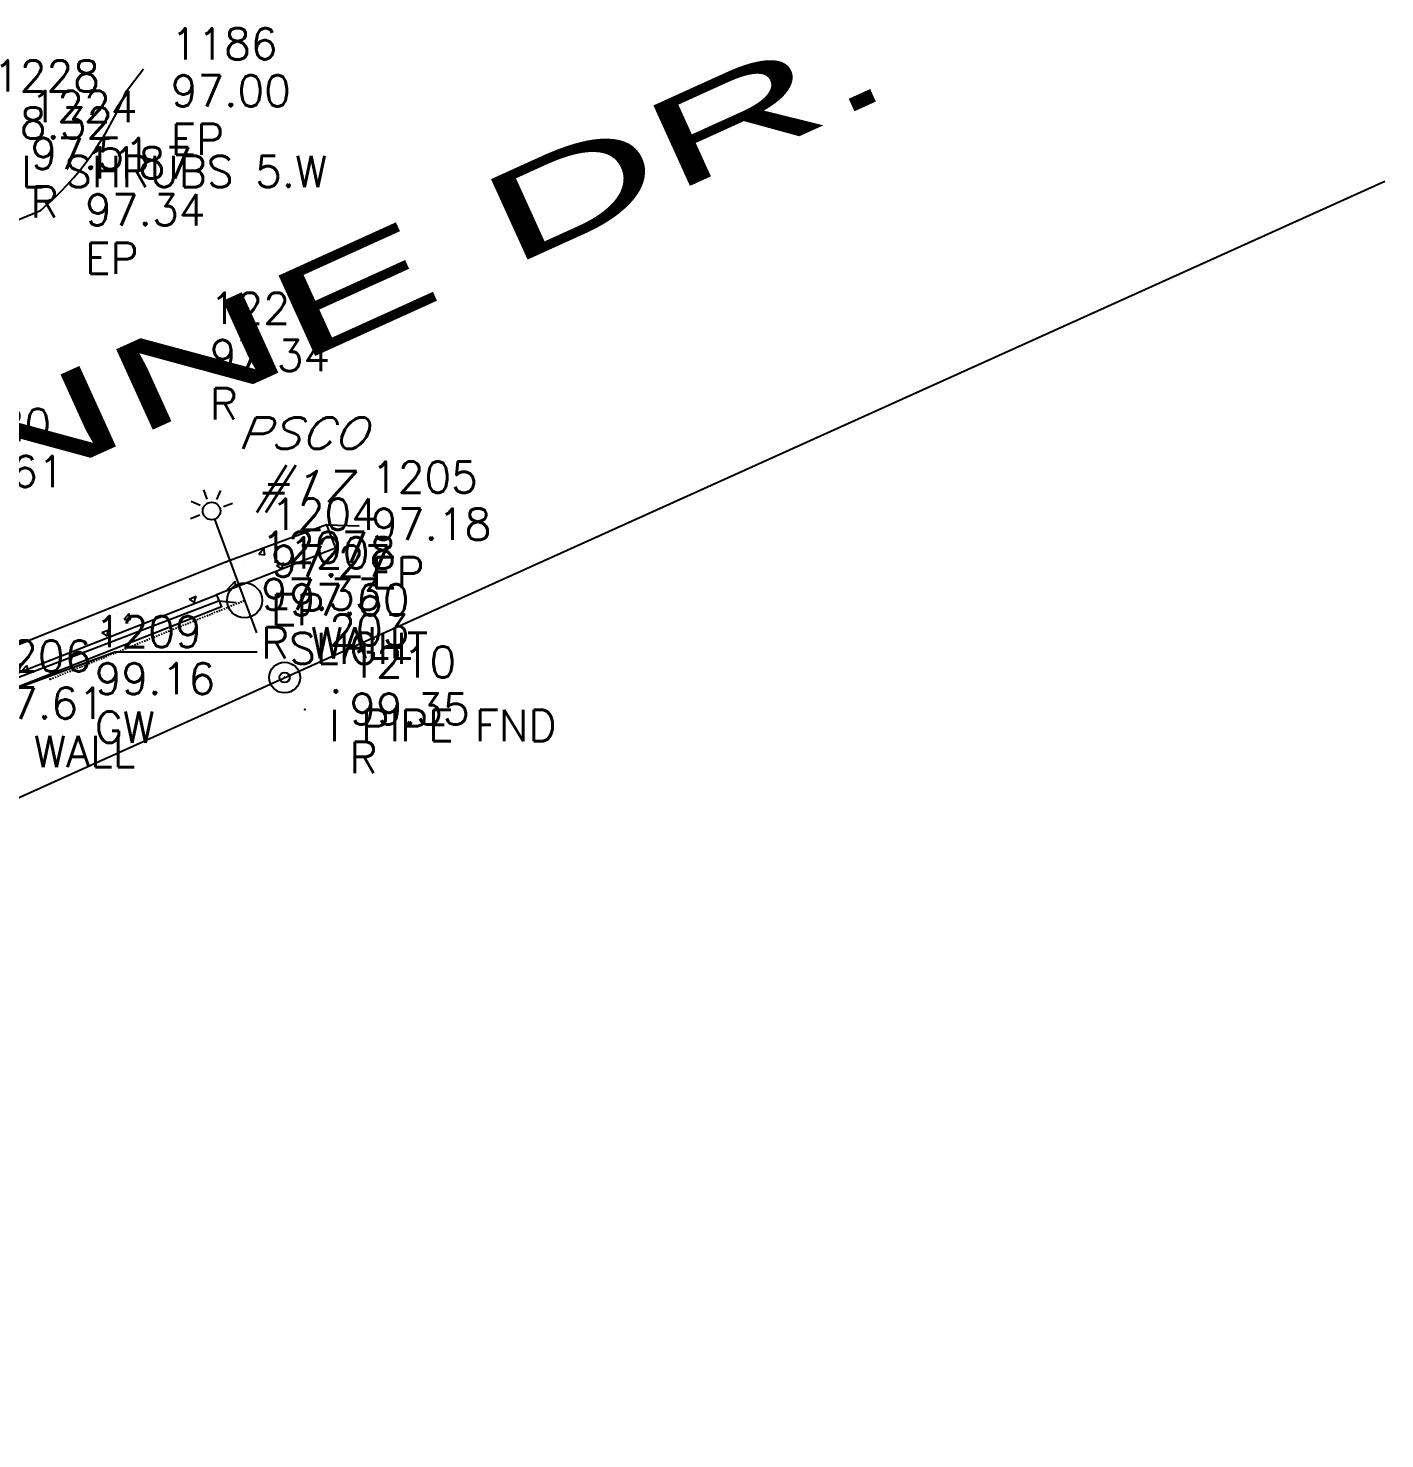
# Model space of a CAD drawing. Header units: feet. Extents: x 1023941 to 1026768, y 90264 to 94497.
# Drawn here: x 1026550.7 to 1026655, y 91127.2 to 91235.8 of the extents above; entities that cross this region are included whole.
import ezdxf
from ezdxf.enums import TextEntityAlignment as Align

# ---------------------------------------------------------------- set-up
doc = ezdxf.new("R2010")
doc.units = ezdxf.units.FT
doc.header["$MEASUREMENT"] = 0
doc.linetypes.add('HIDDEN4', pattern=[0.09375, 0.0625, -0.03125])
for name, color, linetype in [('DESC', 6, 'Continuous'), ('E3BDL', 6, 'Continuous'), ('E6CPH', 9, 'Continuous'), ('E6CPL', 9, 'Continuous'), ('E6RWL', 10, 'Continuous'), ('E6TOS', 9, 'Continuous'), ('E6TOS-R', 9, 'Continuous'), ('E7B-S', 3, 'Continuous'), ('E7EPL', 10, 'Continuous'), ('E7SNT', 3, 'Continuous'), ('E7UTS', 10, 'Continuous'), ('E7UTS-G', 10, 'HIDDEN4'), ('E7UTT', 10, 'Continuous'), ('ELEV', 9, 'Continuous'), ('F2-E6COL', 9, 'Continuous'), ('PNTS', 6, 'Continuous'), ('W6TOS', 10, 'Continuous')]:
    doc.layers.add(name, color=color, linetype=linetype)
doc.styles.add('200BT', font='swiss.ttf', dxfattribs={"width": 2, "height": 6.8})
doc.styles.add('60S', font='simplex.shx', dxfattribs={"width": 1.15, "oblique": 22, "height": 2.4})
doc.styles.add('S6', font='SIMPLEX', dxfattribs={"height": 0.083333})

# ---------------------------------------------------------------- blocks, each defined once
blk = doc.blocks.new('*U325')
at = {"layer": 'F2-E6COL', "elevation": 99, "flags": 128}
for points in [[(1026568.31, 91187.74), (1026557.35, 91187.75), (1026544.2, 91182.88), (1026517.3, 91172.91), (1026516.79, 91172.52), (1026516.1, 91171.97), (1026515.11, 91168.61), (1026514.81, 91167.52), (1026514.79, 91166.82), (1026514.78, 91165.32), (1026504.53, 91166.09), (1026500.82, 91165.76), (1026497.46, 91165.69), (1026490.3, 91165.38), (1026485.33, 91165.7), (1026481.06, 91164.53), (1026478.33, 91159.58), (1026466.35, 91155.47), (1026459.65, 91155.97), (1026458.18, 91155.6), (1026457.16, 91145.69)], [(1026456.83, 91142.45), (1026456.49, 91139.13), (1026456.97, 91129.54), (1026457.04, 91127.21)]]:
    blk.add_lwpolyline(points, dxfattribs=at)
at = {"layer": 'F2-E6COL', "insert": (1026456.99, 91144.07, 99), "char_height": 1, "attachment_point": 5, "rotation": 264.1101}
blk.add_mtext('{99.00}', dxfattribs=at)
blk = doc.blocks.new('*U322')
at = {"layer": 'F2-E6COL', "elevation": 98, "flags": 128}
for points in [[(1026516.38, 91184.42), (1026517.3, 91191.75), (1026507.34, 91196.86), (1026500.28, 91200.49), (1026511, 91206.53), (1026517.6, 91210.6), (1026518.34, 91211.63), (1026530.21, 91218.14), (1026533.89, 91220.4), (1026540.08, 91224.36), (1026545.7, 91227.5), (1026547.9, 91229.04)], [(1026566.68, 91191.53), (1026565.33, 91191.68), (1026551.36, 91186.33), (1026543.98, 91183.53), (1026517.84, 91173.79), (1026516.54, 91174.23), (1026516.23, 91174.86), (1026515.81, 91174.91), (1026515.27, 91175.5), (1026515.98, 91181.2)]]:
    blk.add_lwpolyline(points, dxfattribs=at)
at = {"layer": 'F2-E6COL', "insert": (1026516.18, 91182.81, 98), "char_height": 1, "attachment_point": 5, "rotation": 82.9}
blk.add_mtext('{98.00}', dxfattribs=at)
blk = doc.blocks.new('IP')
for radius in [0.0296, 0.00977]:
    blk.add_circle((0, 0), radius)
blk = doc.blocks.new('SLIGHT')
for p, q in [((0.1834, 0.0243), (0.1834, 0.043)), ((0.2006, 0.0172), (0.2138, 0.0304)), ((0.1665, 0), (-0.0667, 0)), ((0.2078, 0), (0.2264, 0)), ((0.1834, -0.0243), (0.1834, -0.043)), ((0.2006, -0.0172), (0.2138, -0.0304))]:
    blk.add_line(p, q)
for centre, radius in [((0, 0), 0.0335), ((0.1834, 0), 0.0169)]:
    blk.add_circle(centre, radius)
blk = doc.blocks.new('POINT')
blk.add_point((0, 0))
at = {"layer": 'DESC', "style": 'S6'}
blk.add_attdef('DESC', (0.1191, -0.1698), '', height=0.0833, dxfattribs=at)
at = {"layer": 'ELEV', "style": 'S6'}
blk.add_attdef('ELEV', (0.1191, -0.0403), '', height=0.0833, dxfattribs=at)
at = {"layer": 'PNTS', "style": 'S6'}
blk.add_attdef('POINT', (0.1191, 0.0855), '', height=0.0833, dxfattribs=at)

msp = doc.modelspace()

# ---------------------------------------------------------------- hatches: boundary and pattern name
at = {"layer": 'E6CPH'}
h = msp.add_hatch(dxfattribs=at)
h.set_pattern_fill('AR-CONC', color=256, scale=0.8, style=0)
h.set_pattern_definition([(50, (1026537.1343, 91150.6567), (5.7381, -0.502), [0.6, -6.6]), (355, (1026537.1343, 91150.6567), (-1.11, 6.01754), [0.48, -5.28]), (100.451, (1026537.6125, 91150.615), (4.6281, 5.5155), [0.5099, -5.60914]), (46.184, (1026537.134, 91152.257), (8.5379, -1.32415), [0.9, -9.9]), (96.636, (1026537.846, 91152.146), (7.4773, 7.793), [0.7649, -8.4137]), (351.184, (1026537.134, 91152.257), (7.4773, 7.793), [0.72, -7.92]), (21, (1026537.9343, 91151.8567), (4.77526, -3.22095), [0.6, -6.6]), (326, (1026537.9343, 91151.8567), (1.9465, 5.8012), [0.48, -5.28]), (71.451, (1026538.332, 91151.588), (6.7218, 2.58024), [0.5099, -5.60914]), (37.5, (1026537.1343, 91150.6567), (0.09728, 2.66315), [0, -5.216, 0, -5.36, 0, -5.3]), (7.5, (1026537.1343, 91150.6567), (2.10456, 3.1553), [0, -3.056, 0, -5.096, 0, -2.02]), (327.5, (1026535.3503, 91150.6567), (4.27058, -0.18044), [0, -2, 0, -6.24, 0, -8.28]), (317.5, (1026534.5503, 91150.6567), (4.6655, 0.80084), [0, -2.6, 0, -4.144, 0, -5.88])])
h.paths.add_polyline_path([(1026543.89413, 91183.78668), (1026565.18463, 91192.15661), (1026566.31703, 91192.60179, -0.12865271), (1026566.87366, 91192.99059), (1026566.20227, 91194.80832), (1026565.93387, 91194.70918), (1026533.49732, 91181.76434), (1026516.25367, 91174.97999), (1026516.86133, 91173.41075)])
h.paths.add_polyline_path([(1026574.33955, 91195.75568), (1026573.63301, 91197.55289), (1026566.20227, 91194.80832), (1026566.87366, 91192.99059, -0.118115706), (1026567.49422, 91193.06458)])

# ---------------------------------------------------------------- linework, layer by layer
at = {"layer": 'E3BDL'}
msp.add_line((1026655.04673, 91223.95887), (1026462.21747, 91136.91579), dxfattribs=at)
at = {"layer": 'E6CPL', "flags": 128}
msp.add_lwpolyline([(1026573.63301, 91197.55289), (1026574.33955, 91195.75568), (1026565.18463, 91192.15661)], dxfattribs=at)
at = {"layer": 'E6RWL', "flags": 128}
msp.add_lwpolyline([(1026518.93193, 91147.52365), (1026515.06041, 91161.10778, -0.150290427), (1026515.75996, 91172.32817), (1026516.86133, 91173.41075), (1026543.89413, 91183.78668), (1026565.18463, 91192.15661), (1026565.55051, 91191.22594), (1026544.25624, 91182.85453), (1026517.41393, 91172.55172), (1026516.62017, 91171.7715, 0.146936648), (1026516.02788, 91161.36164), (1026519.89364, 91147.79774)], format="xyb", dxfattribs=at)
at = {"layer": 'E7EPL'}
for p, q in [((1026558.21858, 91230.90359), (1026559.55, 91232.63)), ((1026573.63301, 91197.55289), (1026576.14, 91197.46))]:
    msp.add_line(p, q, dxfattribs=at)
at = {"layer": 'E7EPL', "flags": 128}
msp.add_lwpolyline([(1026573.63301, 91197.55289), (1026565.93387, 91194.70918), (1026533.49732, 91181.76434), (1026516.25367, 91174.97999), (1026516.86133, 91173.41075), (1026515.75996, 91172.32817, 0.150290427), (1026515.06041, 91161.10778), (1026518.93193, 91147.52365), (1026490.63915, 91138.94158), (1026487.40633, 91150.14135), (1026487.59118, 91157.73179), (1026485.80964, 91164.19239), (1026484.82235, 91167.33291), (1026482.1362, 91177.50272), (1026477.8879, 91191.65551), (1026495.23015, 91198.40288), (1026523.08318, 91209.88201), (1026551.64044, 91221.74741, 0.122525849), (1026558.21858, 91230.90359)], format="xyb", dxfattribs=at)
at = {"layer": 'E7UTS-G'}
msp.add_line((1026552.38217, 91185.6655), (1026567.33836, 91191.73244), dxfattribs=at)

# ---------------------------------------------------------------- block references
at = {"layer": 'E6TOS', "xscale": 28.80000000004657, "yscale": 28.80000000000291, "zscale": 28.79999999999999}
for p, values in [((1026558.21858, 91230.90359), {'ELEV': '97.00', 'POINT': '1186', 'DESC': 'EP'}), ((1026544.55201, 91228.43203), {'ELEV': '98.32', 'POINT': '1228', 'DESC': 'CL SHRUBS 5.W'}), ((1026551.64044, 91221.74741), {'ELEV': '97.34', 'POINT': '1187', 'DESC': 'EP'}), ((1026573.63301, 91197.55289), {'ELEV': '97.18', 'POINT': '1205', 'DESC': 'EP'}), ((1026565.93387, 91194.70918), {'ELEV': '97.27', 'POINT': '1204', 'DESC': 'EP'}), ((1026565.18463, 91192.15661), {'ELEV': '97.33', 'POINT': '1207', 'DESC': 'R WALL'}), ((1026567.33836, 91191.73244), {'ELEV': '97.60', 'POINT': '1208', 'DESC': 'SLIGHT'}), ((1026552.38217, 91185.6655), {'ELEV': '99.16', 'POINT': '1209', 'DESC': 'GW'}), ((1026543.89413, 91183.78668), {'ELEV': '97.61', 'POINT': '1206', 'DESC': 'R WALL'})]:
    msp.add_blockref('POINT', p, dxfattribs=at).add_auto_attribs(values)
at = {"layer": 'E6TOS-R', "xscale": 28.80000000004657, "yscale": 28.80000000000291, "zscale": 28.79999999999999}
for p, values in [((1026547.43599, 91226.0817), {'ELEV': '97.51', 'POINT': '1224', 'DESC': 'R'}), ((1026561.2312, 91210.54318), {'ELEV': '97.34', 'POINT': '1221', 'DESC': 'R'}), ((1026540.79539, 91201.61509), {'ELEV': '97.61', 'POINT': '1220', 'DESC': 'R'}), ((1026571.96638, 91183.33225), {'ELEV': '99.35', 'POINT': '1210', 'DESC': 'R'})]:
    msp.add_blockref('POINT', p, dxfattribs=at).add_auto_attribs(values)
at = {"layer": 'E7B-S', "xscale": 40, "yscale": 40, "zscale": 40}
msp.add_blockref('IP', (1026570.41489, 91185.79389), dxfattribs=at)
at = {"layer": 'E7UTS', "xscale": 40.00000000000381, "yscale": 40, "zscale": 40, "rotation": 110.271932166973}
msp.add_blockref('SLIGHT', (1026567.33836, 91191.73244), dxfattribs=at)
at = {"layer": 'F2-E6COL'}
for name in ['*U322', '*U325']:
    msp.add_blockref(name, (0, 0), dxfattribs=at)
at = {"layer": 'W6TOS', "xscale": 28.80000000004657, "yscale": 28.80000000000291, "zscale": 28.79999999999999}
msp.add_blockref('POINT', (1026570.41489, 91185.79389), dxfattribs=at).add_auto_attribs({'ELEV': '.', 'POINT': '203', 'DESC': 'I PIPE FND'})

# ---------------------------------------------------------------- texts
at = {"layer": 'E7SNT', "style": '200BT', "width": 2}
msp.add_text('CHEYENNE DR.', height=6.8, rotation=24.41799, dxfattribs=at).set_placement((1026486.76137, 91171.49583))
at = {"layer": 'E7UTT', "style": '60S', "oblique": 22, "width": 1.15}
for s, p in [('PSCO', (1026571.72261, 91203.40165)), ('#17', (1026571.72261, 91199.28737))]:
    msp.add_text(s, height=2.4, dxfattribs=at).set_placement(p, align=Align.CENTER)

doc.saveas('drawing.dxf')
